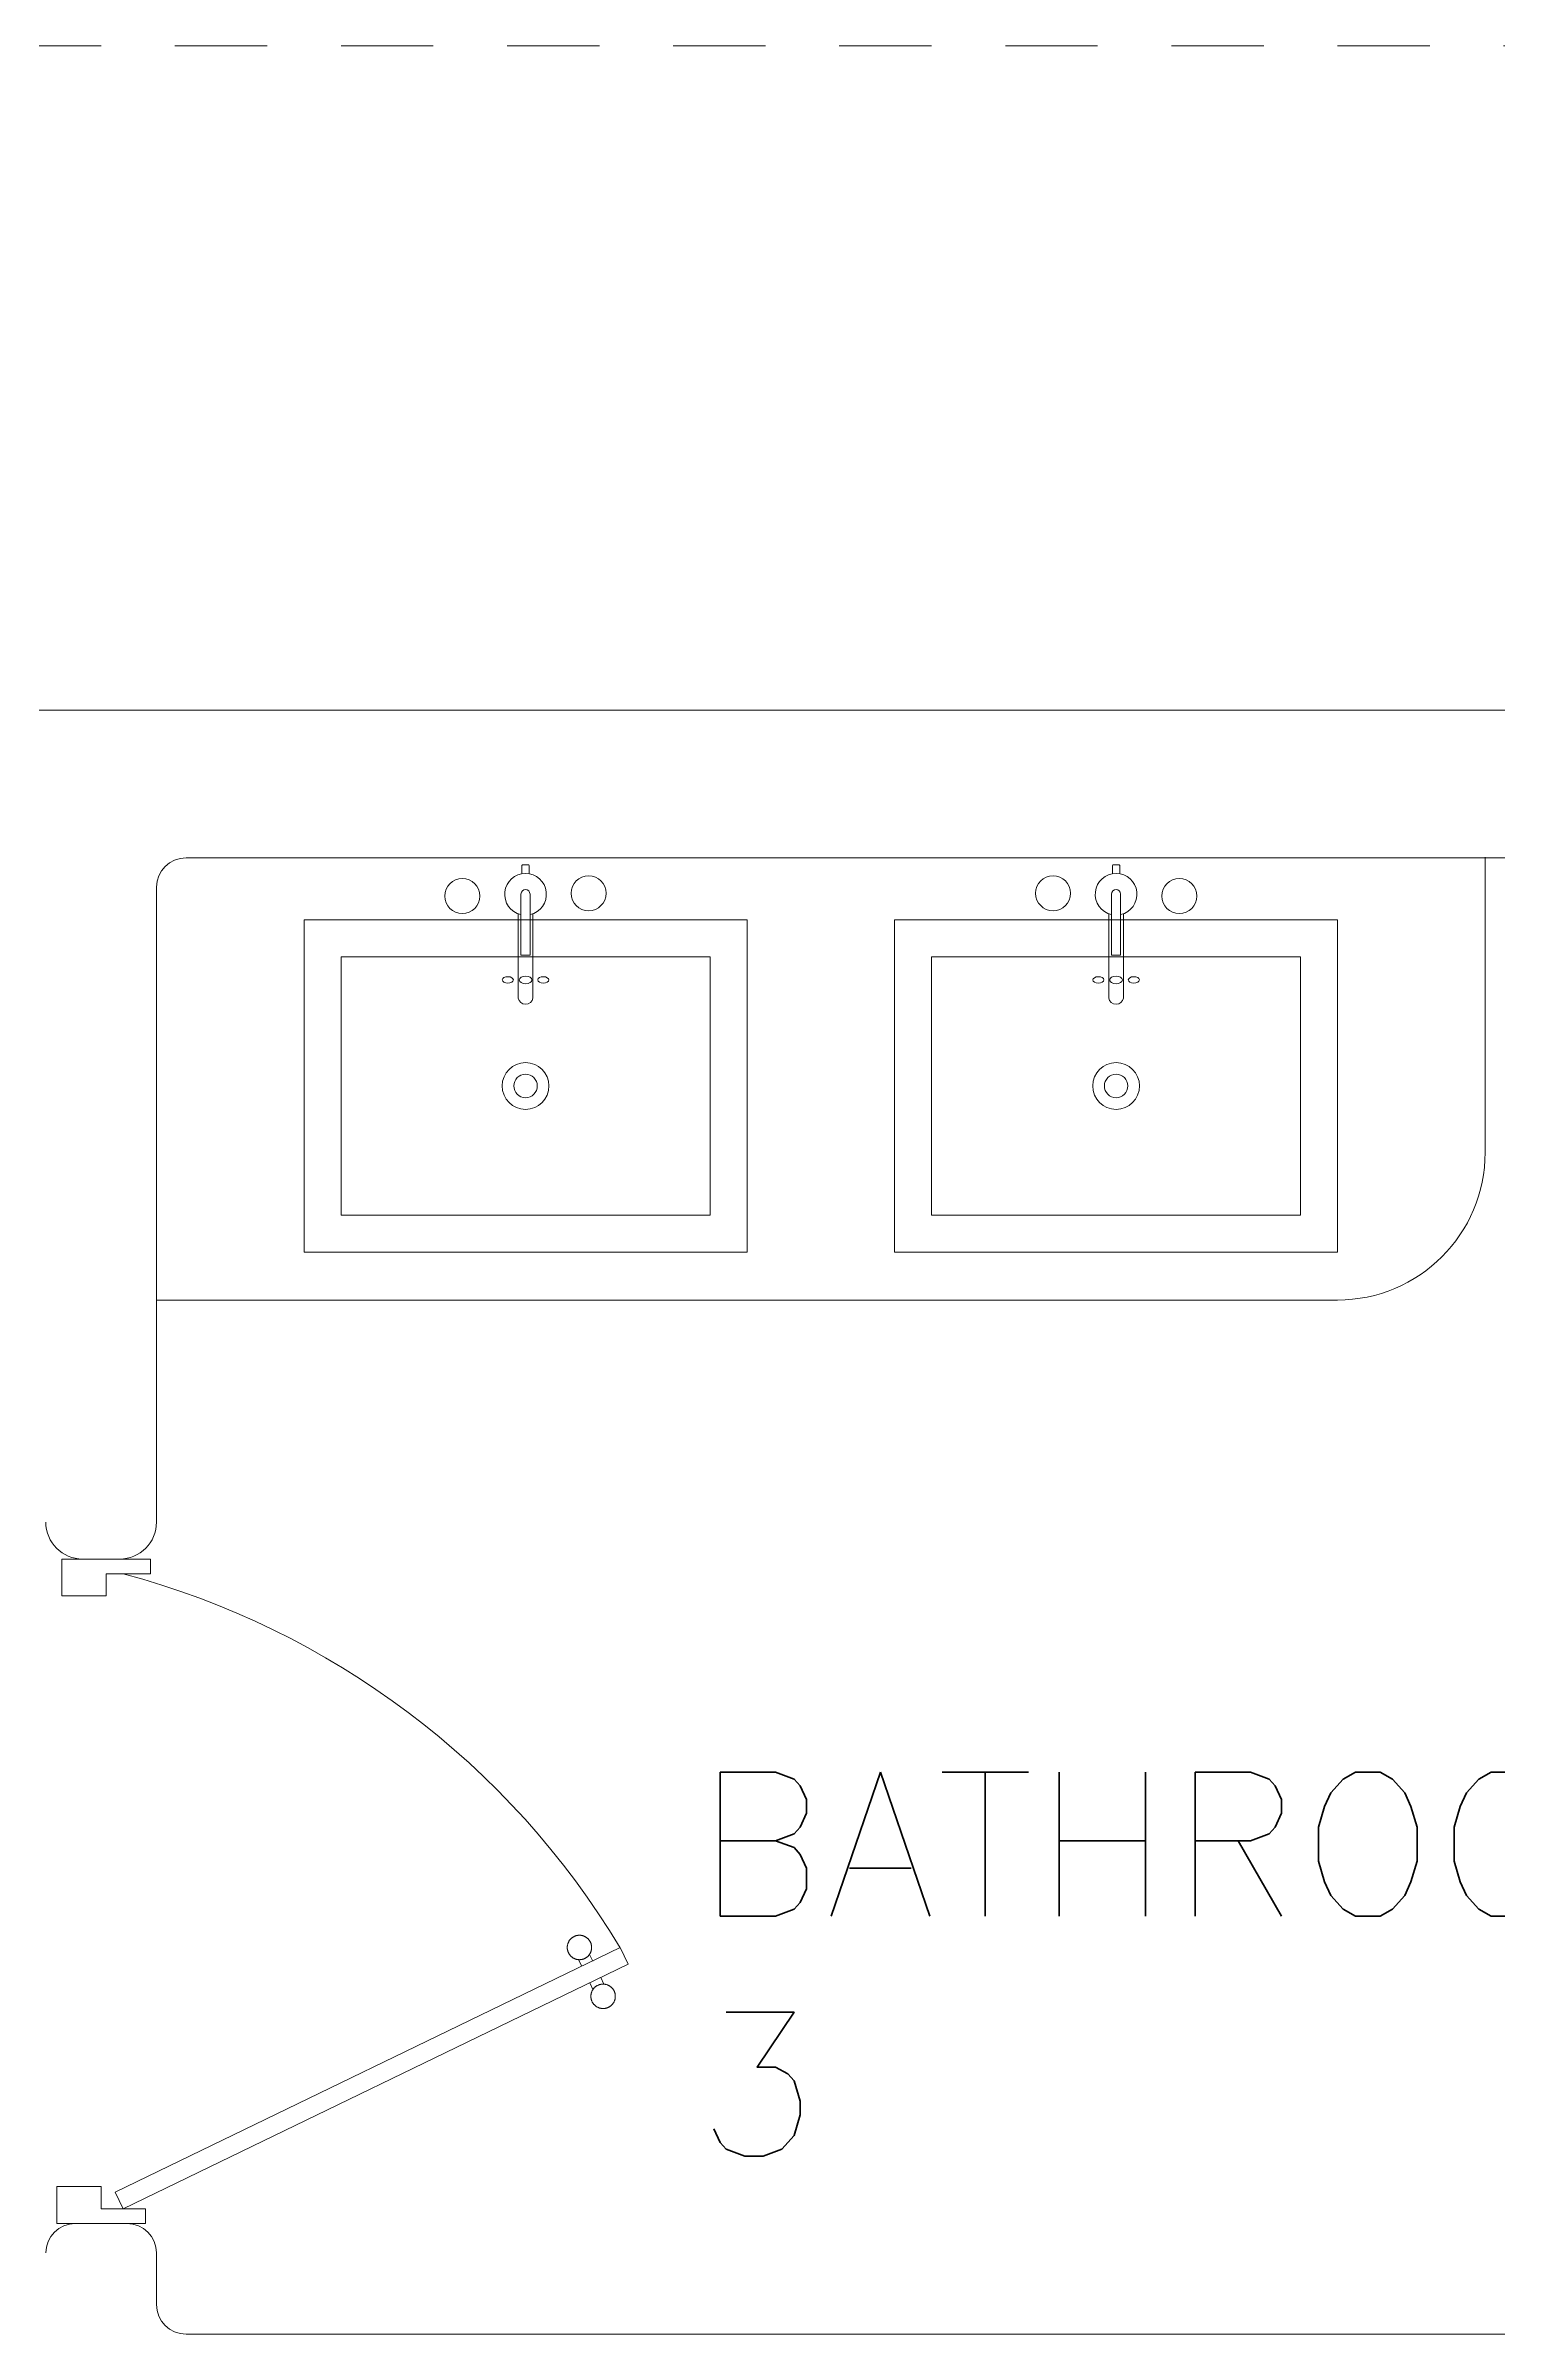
# Model space of a CAD drawing. Header units: metres. Extents: x -232 to 581, y 30 to 789.
# Drawn here: x 228.363 to 230.33, y 730.622 to 733.722 of the extents above; entities that cross this region are included whole.
import ezdxf

# ---------------------------------------------------------------- set-up
doc = ezdxf.new("R2010")
doc.units = ezdxf.units.M
doc.linetypes.add('HIDDEN2', pattern=[0.1875, 0.125, -0.0625])
for name, color, linetype, lineweight in [('A-DOOR', 35, 'Continuous', 5), ('A-WALL', 250, 'Continuous', 20), ('baños', 140, 'Continuous', 0), ('textos', 7, 'Continuous', 0)]:
    doc.layers.add(name, color=color, linetype=linetype, lineweight=lineweight)
doc.layers.add('Techos 1', color=7, linetype='HIDDEN2', lineweight=9, true_color=0x42391a)
doc.styles.get("Standard").update_dxf_attribs({"font": 'arial.ttf'})

# ---------------------------------------------------------------- blocks, each defined once
blk = doc.blocks.new('P90')
at = {"layer": 'A-DOOR'}
for p, q in [((-0.0476, -0.8576), (0.6364, -0.5264)), ((0.6473, -0.5489), (0.6364, -0.5264)), ((-0.0368, -0.88), (0.6473, -0.5489)), ((0.5843, -0.5517), (0.58, -0.5427)), ((0.5992, -0.5445), (0.5949, -0.5355)), ((0.5952, -0.5741), (0.5995, -0.5831)), ((0.6101, -0.5669), (0.6144, -0.5759)), ((-0.0368, -0.88), (-0.0476, -0.8576))]:
    blk.add_line(p, q, dxfattribs=at)
for points in [[(-0.06, -0.02), (-0.06, -0.05), (-0.12, -0.05), (-0.12, 0), (0, 0), (0, -0.02)], [(-0.0668, -0.88), (-0.0668, -0.85), (-0.1268, -0.85), (-0.1268, -0.9), (-0.0068, -0.9), (-0.0068, -0.88)]]:
    blk.add_lwpolyline(points, close=True, dxfattribs=at)
blk.add_arc((-0.3259, -1.105), 1.1228, 31.0139, 75.0797, dxfattribs=at)
for points in [[(0.5812, -0.5096), (0.5857, -0.5096), (0.5933, -0.5141), (0.5977, -0.5218), (0.5977, -0.5306), (0.5933, -0.5383), (0.5856, -0.5427), (0.5767, -0.5427), (0.5691, -0.5383), (0.5647, -0.5306), (0.5647, -0.5217), (0.5691, -0.514), (0.5768, -0.5096), (0.5812, -0.5096)], [(0.6133, -0.5758), (0.6177, -0.5758), (0.6254, -0.5803), (0.6298, -0.5879), (0.6298, -0.5968), (0.6253, -0.6045), (0.6176, -0.6089), (0.6088, -0.6089), (0.6011, -0.6044), (0.5967, -0.5967), (0.5967, -0.5879), (0.6011, -0.5802), (0.6088, -0.5758), (0.6133, -0.5758)]]:
    blk.add_open_spline(points, degree=2, dxfattribs=at)
blk = doc.blocks.new('A$Cf397981f')
at = {"layer": 'baños', "linetype": 'Continuous'}
blk.add_line((0.4849, 0.2938, 0), (0.402, 0.2938, 0.0004), dxfattribs=at)
at = {"layer": 'baños'}
for points in [[(0.45, 0), (0, 0), (0, 0.6), (0.45, 0.6)], [(0.4, 0.05), (0.05, 0.05), (0.05, 0.55), (0.4, 0.55)]]:
    blk.add_lwpolyline(points, close=True, dxfattribs=at)
at = {"layer": 'baños', "linetype": 'Continuous'}
blk.add_lwpolyline([(0.4571, 0.3061, -9.082434), (0.4571, 0.2938)], format="xyb", dxfattribs=at)
at = {"layer": 'baños', "linetype": 'Continuous', "elevation": 0}
for points in [[(0.4582, 0.2899), (0.3439, 0.2899, -0.363105), (0.3357, 0.3, -0.363105), (0.3439, 0.31), (0.4582, 0.31)], [(0.4911, 0.3, 0.385153), (0.4849, 0.3061), (0.4849, 0.3061)], [(0.4911, 0.3, -0.385153), (0.4849, 0.2938), (0.4849, 0.2938)]]:
    blk.add_lwpolyline(points, format="xyb", dxfattribs=at)
at = {"layer": 'baños', "linetype": 'Continuous', "extrusion": (-1.31781e-06, 1, -8.43443e-26), "elevation": 0.3061}
blk.add_lwpolyline([(-0.402, 0.0004), (-0.4849, 0)], close=True, dxfattribs=at)
at = {"layer": 'baños', "linetype": 'Continuous'}
for points, elevation in [([(0.402, 0.2938), (0.402, 0.3061)], 0.0004), ([(0.5243, 0.3043), (0.5238, 0.305), (0.5129, 0.305)], 0), ([(0.5129, 0.295), (0.5238, 0.295), (0.5243, 0.2957), (0.5243, 0.3043)], 0)]:
    blk.add_lwpolyline(points, dxfattribs=dict(at, elevation=elevation))
for centre, radius in [((0.486, 0.3854), 0.0237), ((0.225, 0.3), 0.0317), ((0.225, 0.3), 0.0159), ((0.4822, 0.2143), 0.0237)]:
    blk.add_circle(centre, radius, dxfattribs=at)
at = {"layer": 'baños', "linetype": 'Continuous', "extrusion": (-3.61622e-27, -8.43443e-26, -1)}
for centre, major_axis, ratio in [((0.3686, 0.324), (-0.00005, 0.0075), 0.581577), ((0.3686, 0.3), (0, 0.0085), 0.599546), ((0.3686, 0.276), (-0.00005, 0.0075), 0.581577)]:
    blk.add_ellipse(centre, major_axis=major_axis, ratio=ratio, dxfattribs=at)
at = {"layer": 'baños', "linetype": 'Continuous'}
for tag, p in [('MODELNUMBER', (0.2252, 0.3)), ('TRADENAME', (0.2253, 0.3001)), ('MATERIAL', (0.2254, 0.2998)), ('PRODUCT', (0.2253, 0.2998))]:
    blk.add_attdef(tag, p, '', height=0.0000254, rotation=90.0001, dxfattribs=at)
at = {"layer": 'baños', "linetype": 'Continuous', "flags": 8}
for tag, p in [('MATERIAL', (0.3355, 0.3001, 0)), ('PRODUCT', (0.3356, 0.3001, 0)), ('TRADENAME', (0.3356, 0.3001, 0)), ('MODELNUMBER', (0.3357, 0.3001, 0))]:
    blk.add_attdef(tag, p, '', height=0.0000254, rotation=270.0001, dxfattribs=at)
blk = doc.blocks.new('21.11.2025 LN09 2DO NIVEL')
at = {"layer": 'A-WALL', "color": 18, "true_color": 0x000000}
for p, q in [((266.8685, 146.2015), (270.3635, 146.2015)), ((267.2185, 146.0015), (270.0885, 146.0015)), ((267.1785, 145.9615), (267.1785, 145.1015)), ((267.0785, 145.0515), (267.1285, 145.0515)), ((267.0685, 144.1515), (267.1385, 144.1515)), ((267.1785, 144.1115), (267.1785, 144.0415)), ((267.2185, 144.0015), (270.0885, 144.0015))]:
    blk.add_line(p, q, dxfattribs=at)
for centre, radius, start, end in [((267.2185, 145.9615), 0.04, 90, 180), ((267.0785, 145.1015), 0.05, 180, 270), ((267.1285, 145.1015), 0.05, 270, 360), ((267.0685, 144.1115), 0.04, 90, 180), ((267.1385, 144.1115), 0.04, 360, 90), ((267.2185, 144.0415), 0.04, 180, 270)]:
    blk.add_arc(centre, radius, start, end, dxfattribs=at)
at = {"layer": 'baños', "color": 18, "true_color": 0x000000}
for p, q in [((268.9785, 145.6024), (268.9785, 146.0024)), ((267.1785, 145.4024), (268.7785, 145.4024))]:
    blk.add_line(p, q, dxfattribs=at)
blk.add_arc((268.7785, 145.6024), 0.2, 270, 0, dxfattribs=at)
at = {"layer": 'Techos 1', "color": 18, "true_color": 0x000000}
blk.add_line((258.4285, 147.1015), (270.5753, 147.1015), dxfattribs=at)
at = {"layer": 'A-DOOR', "color": 18, "true_color": 0x000000}
blk.add_blockref('P90', (267.1703, 145.0515), dxfattribs=at)
at = {"layer": 'baños', "color": 18, "true_color": 0x000000}
ref = blk.add_blockref('A$Cf397981f', (267.3785, 145.4674), dxfattribs=dict(at, xscale=-1, rotation=270))
ref.add_attrib('MATERIAL', 'VITREOUS CHINA', (267.6783, 145.6928), dxfattribs={"linetype": 'Continuous', "height": 0.0000254, "rotation": 359.9999})
ref.add_attrib('PRODUCT', 'BATHROOM SINK', (267.6783, 145.6927), dxfattribs={"linetype": 'Continuous', "height": 0.0000254, "rotation": 359.9999})
ref.add_attrib('TRADENAME', 'VOX', (267.6786, 145.6927), dxfattribs={"linetype": 'Continuous', "height": 0.0000254, "rotation": 359.9999})
ref.add_attrib('MODELNUMBER', 'K-5373', (267.6785, 145.6927), dxfattribs={"linetype": 'Continuous', "height": 0.0000254, "rotation": 359.9999})
ref.add_attrib('MATERIAL', 'BRASS', (267.6786, 145.803, 0), dxfattribs={"linetype": 'Continuous', "height": 0.0000254, "rotation": 179.9999})
ref.add_attrib('PRODUCT', 'FAUCETS', (267.6786, 145.803, 0), dxfattribs={"linetype": 'Continuous', "height": 0.0000254, "rotation": 179.9999})
ref.add_attrib('TRADENAME', 'PURIST', (267.6786, 145.8031, 0), dxfattribs={"linetype": 'Continuous', "height": 0.0000254, "rotation": 179.9999})
ref.add_attrib('MODELNUMBER', 'K-14404-4A', (267.6787, 145.8031, 0), dxfattribs={"linetype": 'Continuous', "height": 0.0000254, "rotation": 179.9999})
ref = blk.add_blockref('A$Cf397981f', (268.7785, 145.4674), dxfattribs=dict(at, rotation=90))
ref.add_attrib('MATERIAL', 'VITREOUS CHINA', (268.4787, 145.6928), dxfattribs={"linetype": 'Continuous', "height": 0.0000254, "rotation": 180.0001})
ref.add_attrib('PRODUCT', 'BATHROOM SINK', (268.4787, 145.6928), dxfattribs={"linetype": 'Continuous', "height": 0.0000254, "rotation": 180.0001})
ref.add_attrib('TRADENAME', 'VOX', (268.4785, 145.6927), dxfattribs={"linetype": 'Continuous', "height": 0.0000254, "rotation": 180.0001})
ref.add_attrib('MODELNUMBER', 'K-5373', (268.4785, 145.6927), dxfattribs={"linetype": 'Continuous', "height": 0.0000254, "rotation": 180.0001})
ref.add_attrib('MATERIAL', 'BRASS', (268.4784, 145.803, 0), dxfattribs={"linetype": 'Continuous', "height": 0.0000254, "rotation": 0.0001})
ref.add_attrib('PRODUCT', 'FAUCETS', (268.4784, 145.803, 0), dxfattribs={"linetype": 'Continuous', "height": 0.0000254, "rotation": 0.0001})
ref.add_attrib('TRADENAME', 'PURIST', (268.4784, 145.803, 0), dxfattribs={"linetype": 'Continuous', "height": 0.0000254, "rotation": 0.0001})
ref.add_attrib('MODELNUMBER', 'K-14404-4A', (268.4784, 145.8031, 0), dxfattribs={"linetype": 'Continuous', "height": 0.0000254, "rotation": 0.0001})
at = {"layer": 'baños', "color": 18, "linetype": 'Continuous', "true_color": 0x000000, "flags": 8}
for tag, p in [('TRADENAME', (265.5139, 159.7825, 0)), ('MODELNUMBER', (265.5139, 159.7825, 0)), ('PRODUCT', (265.5139, 159.7825, 0)), ('MATERIAL', (265.5139, 159.7824, 0)), ('MODELNUMBER', (266.6886, 159.7825, 0)), ('PRODUCT', (266.6886, 159.7825, 0)), ('TRADENAME', (266.6886, 159.7825, 0)), ('MATERIAL', (266.6886, 159.7824, 0))]:
    blk.add_attdef(tag, p, '', height=0.0000254, rotation=180.0001, dxfattribs=at)
at = {"layer": 'textos', "color": 18, "true_color": 0x000000, "insert": (267.9085, 144.2427), "char_height": 0.195, "width": 1.854973, "attachment_point": 7}
blk.add_mtext('{\\Fromans|c0;BATHROOM\\P3}', dxfattribs=at)

msp = doc.modelspace()

# ---------------------------------------------------------------- block references
at = {"color": 1}
msp.add_blockref('21.11.2025 LN09 2DO NIVEL', (-38.6658, 586.621), dxfattribs=at)

doc.saveas('drawing.dxf')
